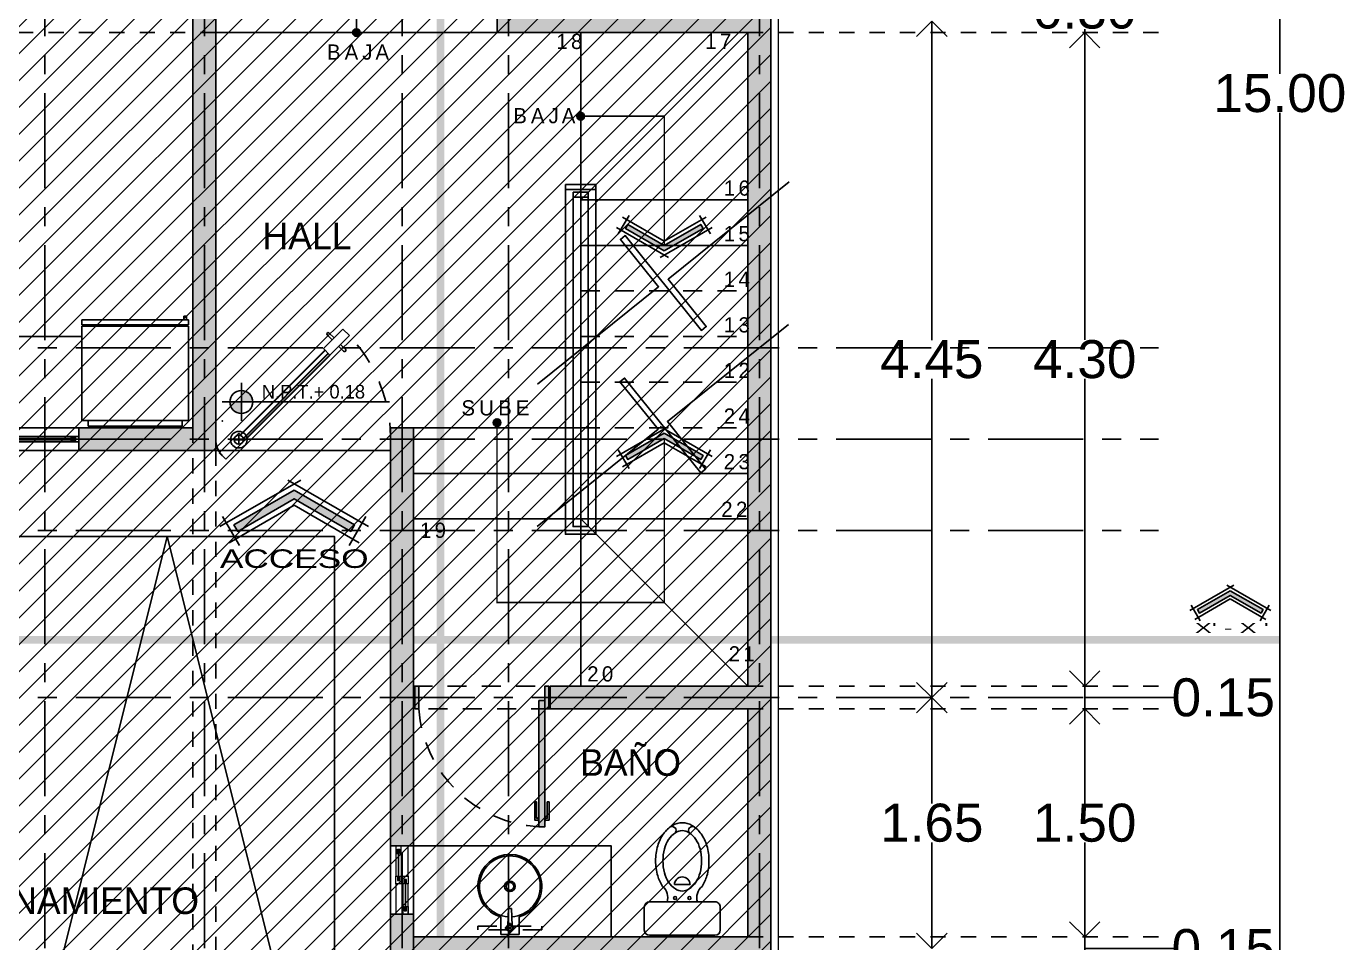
# Model space of a CAD drawing. Header units: metres. Extents: x -58 to 722, y -1100 to 345.
# Drawn here: x 57.57 to 66.24, y -492.27 to -486.25 of the extents above; entities that cross this region are included whole.
import ezdxf
from ezdxf.enums import TextEntityAlignment as Align

# ---------------------------------------------------------------- set-up
doc = ezdxf.new("R2010")
doc.units = ezdxf.units.M
doc.header["$MEASUREMENT"] = 0
for name, pattern in [('ACAD_ISO07W100', [3, 0, -3]), ('CENTER2', [1.125, 0.75, -0.125, 0.125, -0.125]), ('CENTERX2', [4, 2.5, -0.5, 0.5, -0.5]), ('HIDDEN2', [0.1875, 0.125, -0.0625]), ('RAYAS', [0.2822222232818604, 0.1411111116409302, -0.1411111116409302])]:
    doc.linetypes.add(name, pattern=pattern)
doc.layers.get('0').update_dxf_attribs({"color": 255})
doc.layers.get('DEFPOINTS').update_dxf_attribs({"color": 250})
for name, color, linetype in [('A-CANCELERÍA', 4, 'Continuous'), ('A-INDICADORES', 149, 'Continuous'), ('A-MOBILIARIO SANITARIO', 124, 'Continuous'), ('A-PROYECCIONES', 191, 'HIDDEN2'), ('A-TEXTOS', 131, 'Continuous'), ('FSR_ARQ_001TERRENO', 8, 'Continuous'), ('FSR_ARQ_003RELLENODEMUROS', 251, 'Continuous'), ('FSR_ARQ_007PROYECCIONES', 200, 'HIDDEN2'), ('FSR_ARQ_008MOBILIARIO', 115, 'Continuous'), ('FSR_ARQ_009ESCALERA', 40, 'Continuous'), ('FSR_ARQ_010MUROBAJO', 33, 'Continuous'), ('FSR_ARQ_011MOBILIARIOSANI', 124, 'Continuous'), ('FSR_ARQ_012PUERTAS', 233, 'Continuous'), ('FSR_ARQ_014TEXTOS', 142, 'Continuous'), ('FSR_ARQ_015COTAS', 125, 'Continuous'), ('FSR_ARQ_016EJES', 135, 'CENTER2'), ('FSR_ARQ_019INDICADORES', 65, 'Continuous'), ('FSR_ARQ_022AREAS', 110, 'Continuous'), ('FSR_ARQ_024LINEACORTE', 10, 'Continuous'), ('FSR_ARQ_026AUTOS', 113, 'Continuous'), ('MOBILIARIO', 125, 'Continuous')]:
    doc.layers.add(name, color=color, linetype=linetype)
doc.layers.add('FSR_ARQ_002MURO', color=150, linetype='Continuous', lineweight=30)
doc.layers.add('FSR_ARQ_013VENTANAS', color=4, linetype='Continuous', lineweight=5)
doc.styles.add('Arial', font='arial.ttf')
doc.styles.add('ESPACIOS', font='GOTHIC.TTF')
doc.styles.add('style1', font='arial.ttf')
doc.dimstyles.new('PP_PACO', dxfattribs={"dimtxt": 0.18, "dimasz": 0.075, "dimexe": 0.075, "dimexo": 0, "dimgap": 0, "dimtad": 0, "dimtih": 1, "dimtoh": 1, "dimzin": 1, "dimdsep": 46, "dimtxsty": 'style1', "dimcen": 0.15, "dimse1": 1, "dimse2": 1, "dimclrd": 256, "dimclre": 256, "dimadec": 0, "dimazin": 0, "dimtfac": 1, "dimtmove": 0, "dimatfit": 3, "dimfxl": 0.075, "dimarcsym": 0})
pattern_1 = [(0, (159.7454407323249, -440.0409677368947), (0.0078125, 0.015625), [0, -0.015625])]

# ---------------------------------------------------------------- blocks, each defined once
blk = doc.blocks.new('OVAMONO')
for p, q in [((-0.06000000000000227, -0.01999999999999957), (0.06000000000000227, -0.01999999999999957)), ((-0.06000000000000227, -0.01999999999999957), (-0.06000000000000227, -0.1357819032963832)), ((-0.02138092916402456, -0.05905635225363337), (-0.0300000418286146, -0.05905635225363337)), ((-0.01431811136141903, -0.08042232749376677), (-0.009994370439343925, -0.191021165740378)), ((-0.00377965000001268, -0.04145507308962504), (-0.00377965000001268, -0.03283596042503856)), ((-0.00377965000001268, -0.0928360440822269), (-0.00377965000001268, -0.08421693141772035)), ((0.003779649999998469, -0.04145507308961438), (0.003779649999998469, -0.03283596042503323)), ((0.003779649999998469, -0.0928360440822269), (0.003779649999998469, -0.08421693141764575)), ((0.01000562956066631, -0.191021165740378), (0.0143197067221621, -0.08042102849191402)), ((0.03000004182858618, -0.05905635225363337), (0.02138092916401035, -0.05905635225363337)), ((0.03000004182858618, -0.06661565225363741), (0.02138092916398193, -0.06661565225363741)), ((0.06000000000000227, -0.01999999999999957), (0.06000000000000227, -0.1357785464749801)), ((-0.009994370439343925, -0.191021165740378), (0.01000562956066631, -0.191021165740378))]:
    blk.add_line(p, q)
at = {"linetype": 'HIDDEN2'}
blk.add_lwpolyline([(0.2100056295606265, -0.05013600225363035), (-0.2100056295606265, -0.05013600225363035), (-0.2100056295606123, -0.07553600225362977), (0.2100056295606123, -0.07553600225362977)], close=True, dxfattribs=at)
blk.add_lwpolyline([(-0.02138092916410983, -0.06661565225363741), (-0.0300000418286146, -0.06661565225363741)])
for centre, radius in [((0, -0.06283600225363006), 0.004131591557085052), ((5.629560632769426e-06, -0.3370263427749238), 0.035), ((5.629560632769426e-06, -0.3370263427749238), 0.025)]:
    blk.add_circle(centre, radius)
for centre, radius, start, end in [((-0.03615982558653741, -0.06283600225362473), 0.007226941958188329, 328.4666764930864, 31.53332350692216), ((0, -0.06283600225363006), 0.0226779, 99.59406822687946, 170.4059317731485), ((0, -0.06283600225363006), 0.0226779, 189.5940682268783, 260.4059317731205), ((-0.02138092916402456, -0.04145507308962504), 0.01760127916408118, 270, 0), ((-0.02138092916410983, -0.08421693141772035), 0.01760127916408118, 0, 90), ((0, -0.02667617666709798), 0.007226941958188329, 238.4666764930863, 301.5333235069222), ((0, -0.06283600225363006), 0.0226779, 9.594068226851551, 80.40593177314844), ((0.02138092916401035, -0.04145507308961438), 0.01760127916408118, 180, 270), ((0, -0.06283600225363006), 0.0226779, 279.5940682268516, 350.4059317731217), ((0.02138092916398193, -0.08421693141764575), 0.01760127916408118, 90, 180), ((0.03615982558653741, -0.06283600225363539), 0.007226941958188329, 148.4666764930864, 211.5333235069222), ((5.629560632769426e-06, -0.3370263427749238), 0.21, 106.6031523698623, 73.40005315845342), ((5.629560632769426e-06, -0.3370263427749238), 0.2, 93.46752389222345, 86.53382484349159), ((-2.842170943040401e-14, -0.09899582784016214), 0.007226941958188329, 58.46667649308631, 121.5333235069221)]:
    blk.add_arc(centre, radius, start, end)
blk = doc.blocks.new('refri')
at = {"layer": 'A-MOBILIARIO SANITARIO'}
for p, q in [((-11.87353523304293, 20.41876587668876), (-11.87353523304262, 19.66775561106434)), ((-11.87353523304293, 20.41876587668876), (-11.82679008068837, 20.41876587668879)), ((-11.82679008068806, 19.61826074387657), (-11.82679008068838, 20.46826074387655)), ((-11.82679008068838, 20.46826074387655), (-11.07510766266663, 20.46826074387686)), ((-11.82679008068854, 20.46826074387671), (-11.07510766266695, 20.46826074387655)), ((-11.07510766266663, 20.46826074387686), (-11.07510766266599, 19.61826074387688)), ((-11.06520868929374, 19.61826074387688), (-11.06520868929437, 20.46826074387655)), ((-11.06520868929437, 20.46826074387655), (-11.02561279537016, 20.4682607438764)), ((-11.06520868929455, 20.4682607438764), (-11.02561279537016, 20.4682607438764)), ((-11.02561279537016, 20.4682607438764), (-11.02561279536969, 19.61826074387688)), ((-10.99591587525293, 20.45182075922352), (-11.02561279536953, 20.45182075922399)), ((-11.02561279536953, 20.43202281231639), (-10.99591587525293, 20.4320228123159)), ((-10.99591587525293, 20.4320228123159), (-10.99591587525293, 20.45182075922352)), ((-11.07510766266599, 19.61826074387688), (-11.82679008068806, 19.61826074387657)), ((-11.06520868929374, 19.61826074387688), (-11.02561279536969, 19.61826074387688))]:
    blk.add_line(p, q, dxfattribs=at)
at = {"layer": 'MOBILIARIO', "ltscale": 5}
blk.add_line((-11.87353523304262, 19.66775561106434), (-11.82679008068821, 19.66775561106419), dxfattribs=at)
blk = doc.blocks.new('*U34')
at = {"layer": 'A-CANCELERÍA'}
for points in [[(-1.013167327812425e-11, -0.01750000015474436), (0.04999999980488693, -0.0175000001665678), (0.04999999978600423, -0.008000115289211254), (0.02199994735519264, -0.007999890032271043), (0.02200048826324746, 0.007999931835910504), (0.05000000019363596, 0.007999931832613586), (0.04999999982321841, 0.01749999999796832), (8.42718256288677e-12, 0.0175000000102465)], [(4.320210855723872e-12, 0.01750000000424904), (2.599999999984888, 0.0175000001132994), (2.599999999997735, -0.01749999971625561), (-8.469669410260394e-12, -0.01750000016619594)], [(2.574999782176473, 0.005000069234584096), (0.0250002176272423, 0.004999930876370511), (0.02500021762366105, -0.005000002699437119), (2.574999782172721, -0.004999997189608271)], [(2.599999999997735, -0.01749999987653984), (2.549999999997507, -0.01749999988836327), (2.549999999988218, -0.008000109857890176), (2.578000052419029, -0.007999884600949964), (2.577999512305649, 0.008000068286050786), (2.55000000037526, 0.008000068282753868), (2.549999999980752, 0.01750000010730194), (2.599999999980753, 0.01750000011958012)]]:
    blk.add_lwpolyline(points, close=True, dxfattribs=at)
blk = doc.blocks.new('*U23')
for p, q in [((1.08998180844557e-11, 0.04000000008981397), (0.199999999915343, 0.03999999800894125)), ((0.04999999982979802, 0.04000000008353322), (1.50067897916186e-11, 0.04000000009581139)), ((0.1999999999320976, 0.005000000083641713), (-1.890062181528569e-12, 0.004999999919368836)), ((-3.552066049392428e-12, 0.004999999930820564), (0.04999999981146654, 0.004999999918997133)), ((0.02199994736177225, 0.01450011005329377), (0.02200048826982707, 0.03049993192147538)), ((0.04999999979258384, 0.01449988479635356), (0.02199994736177225, 0.01450011005329377)), ((0.02200048826982707, 0.03049993192147538), (0.05000000020021557, 0.03049993191817846)), ((0.05000000020021557, 0.03049993191817846), (0.04999999982979802, 0.04000000008353322)), ((0.04999999981146654, 0.004999999918997133), (0.04999999979258384, 0.01449988479635356)), ((0.3999999997941677, -0.01450006826256389), (0.4000000001645851, -0.005000000097209127)), ((0.4000000001645851, -0.005000000097209127), (0.4499999999793758, -0.005000000084930949)), ((0.4279995117245559, -0.01450006825926697), (0.3999999997941677, -0.01450006826256389)), ((0.4000000002017989, -0.03050011538438879), (0.4280000526326111, -0.03049989012744857)), ((0.4000000001829163, -0.04000000026174521), (0.4000000002017989, -0.03050011538438879)), ((0.4499999999979343, -0.04000000024992178), (0.4000000001829163, -0.04000000026174521)), ((0.4280000526326111, -0.03049989012744857), (0.4279995117245559, -0.01450006825926697))]:
    blk.add_line(p, q)
for points in [[(0.2000000000789024, -0.04000000025391129), (-3.552066049392428e-12, -0.04000000025176087), (-5.973925051440944e-13, 0.04000000008981397)], [(0.2499999999153428, 0.0400000000915853), (0.4499999999555149, 0.04000000008943572), (0.4499999999744331, -0.04000000024992178)], [(0.4000000001645851, -0.005000000097209127), (0.2500000000974612, -0.005000000101198662)], [(0.4000000001829163, -0.04000000026174521), (0.2499999998939209, -0.04000000155772501)]]:
    blk.add_lwpolyline(points)
at = {"color": 252, "const_width": 0.01}
for points in [[(0.02500021796368455, 0.02250002098738457), (0.2249997821144092, 0.02250008772824547)], [(0.2250002177126951, -0.02249998180051698), (0.4249997823605609, -0.02249997919335777)]]:
    blk.add_lwpolyline(points, dxfattribs=at)
for points in [[(0.2279995115121412, 0.01450006810093047), (0.199999999581753, 0.01450006810422739), (0.1999999999521704, 0.004999999938872627), (0.2499999997669615, 0.004999999926594449), (0.2499999997855205, 0.0400000000915853), (0.199999999970502, 0.04000000010340873), (0.1999999999893847, 0.03050011522605229), (0.2280000524201959, 0.03049988996911207)], [(0.2220004883522813, -0.01450006955524679), (0.2500000002826699, -0.01450006955854371), (0.2499999999122524, -0.005000001393188954), (0.2000000000974609, -0.005000001380910776), (0.2000000000789024, -0.04000000154590158), (0.2499999998939209, -0.04000000155772501), (0.2499999998750382, -0.03050011668036861), (0.2219999474442265, -0.0304998914234284)]]:
    blk.add_lwpolyline(points, close=True)
blk = doc.blocks.new('Flecha_1')
blk.add_hatch(color=256).paths.add_polyline_path([(0, 0.0007577722283113875), (0.003041045828766409, -0.0009979763995449642), (0.002853545828766402, -0.001322735925964102), (0, 0.0003247595264191661), (-0.002853545828766402, -0.00132273592596413), (-0.003041045828766409, -0.0009979763995449642)])
for p, q in [((0.0003247595264190828, 0.001270031754730561), (-0.003750000000000031, -0.001082531754730554)), ((-0.0003247595264191938, 0.001270031754730561), (0.00374999999999992, -0.001082531754730581)), ((0, 0), (-0.003281249999999902, -0.001894430570778483)), ((0, 0), (0.003281249999999902, -0.001894430570778483)), ((-0.003612740473580844, -0.0005702722283114081), (-0.002768990473580812, -0.002031690097197669)), ((0.003612740473580844, -0.0005702722283114081), (0.002768990473580812, -0.002031690097197669))]:
    blk.add_line(p, q)
blk.add_lwpolyline([(0, 0.0007577722283113875), (0.003041045828766409, -0.0009979763995449642), (0.002853545828766402, -0.001322735925964102), (0, 0.0003247595264191661), (-0.002853545828766402, -0.00132273592596413), (-0.003041045828766409, -0.0009979763995449642)], close=True)
blk = doc.blocks.new('Acceso')
at = {"xscale": 2.4, "yscale": 2.4, "zscale": 2.4}
blk.add_blockref('Flecha_1', (1.110223024625157e-16, -0.00259807621135337), dxfattribs=at)
at = {"style": 'Arial', "flags": 8}
for width, p, p2 in [(1.355994912706673, (-0.008999999999999786, -0.01019615242270681), (0.00900000000000023, -0.0101961524227067)), (8.566837107377657, (-0.008999999999999786, -0.01319615242270682), (0.00900000000000023, -0.01319615242270671))]:
    blk.add_attdef('A', text='', height=0.00225, dxfattribs=dict(at, width=width)).set_placement(p, p2, align=Align.FIT)
blk = doc.blocks.new('ARP-PUERTA 0.90')
h = blk.add_hatch(color=256)
h.dxf.hatch_style = 1
h.paths.add_polyline_path([(0.07500000000084128, 0.02000000000012392), (0.07500000000078444, 0.8499999999985448), (0.03500000000082082, 0.8499999999985448), (0.03500000000082082, 0.02000000000012392)])
h.paths.add_polyline_path([(0.01000000000067303, 0.07500000000010232), (0.03500000000076398, 0.07500000000013074), (0.03500000000093451, -0.07499999999984652), (0.01000000000084356, -0.07499999999984652)])
h.paths.add_polyline_path([(0.8899999999993611, 0.07500000000010232), (0.8649999999992701, 0.07500000000013074), (0.8649999999990428, -0.07499999999984652), (0.8899999999991337, -0.07499999999984652)])
for points in [[(0.03250000000087994, 0.806249999998613), (0.007500000000902673, 0.8062499999984993), (0.007500000001414264, 0.6862499999986085), (0.02000000000077762, 0.6862499999986937), (0.02000000000077762, 0.7937499999984539), (0.03250000000042519, 0.7937499999983118)], [(0.03500000000093451, 0.7887499999984584), (0.03250000000042519, 0.78874999999843), (0.03250000000076625, 0.8112499999987222), (0.03500000000082082, 0.8112499999987222)], [(0.0750000000007276, 0.7887499999984584), (0.07750000000118007, 0.78874999999843), (0.07750000000089585, 0.8112499999987222), (0.07500000000084128, 0.8112499999987222)], [(0.07750000000083901, 0.806249999998613), (0.1025000000007026, 0.8062499999984993), (0.1025000000002478, 0.6862499999986085), (0.09000000000088448, 0.6862499999986937), (0.09000000000088448, 0.7937499999984539), (0.07750000000129376, 0.7937499999983118)], [(0.01000000000067303, 0.06500000000013983), (0, 0.06500000000011141), (0, -0.06500000000011141), (0.01000000000084356, -0.06499999999985562)], [(0.8899999999993611, 0.06500000000013983), (0.9000000000000341, 0.06500000000011141), (0.9000000000000341, -0.06500000000011141), (0.8899999999991337, -0.06499999999985562)]]:
    blk.add_lwpolyline(points)
for points in [[(0.07500000000084128, 0.02000000000012392), (0.07500000000078444, 0.8499999999985448), (0.03500000000082082, 0.8499999999985448), (0.03500000000082082, 0.02000000000012392)], [(0.01000000000067303, 0.07500000000010232), (0.03500000000076398, 0.07500000000013074), (0.03500000000093451, -0.07499999999984652), (0.01000000000084356, -0.07499999999984652)], [(0.8899999999993611, 0.07500000000010232), (0.8649999999992701, 0.07500000000013074), (0.8649999999990428, -0.07499999999984652), (0.8899999999991337, -0.07499999999984652)]]:
    blk.add_lwpolyline(points, close=True)
at = {"layer": 'A-PROYECCIONES'}
blk.add_lwpolyline([(0, 0.07499999999993179), (0.9000000000005457, 0.07499999999993179), (0.9000000000005457, -0.07499999999993179), (0, -0.07499999999993179)], close=True, dxfattribs=at)
blk.add_arc((0.03105477672187362, 0.01505906272217317), 0.8360966160611815, 4.111141455184209, 86.98714656595196, dxfattribs=at)
blk = doc.blocks.new('WC')
for p, q in [((0.02000000000000002, 0.2150000000000003), (0.02000000000000046, -0.2150000000000007)), ((0.2049999999999983, 0.2500000000000004), (0.05500000000000016, 0.2500000000000004)), ((0.2399999999999989, -0.2150000000000003), (0.2399999999999984, 0.2150000000000003)), ((0.3534032426862805, -0.05192034114645594), (0.3534032426862876, 0.05223252718658955)), ((0.0550000000000006, -0.2500000000000009), (0.2049999999999987, -0.2500000000000004))]:
    blk.add_line(p, q)
blk.add_lwpolyline([(0.7085967377341302, 0, 0.1443994866725351), (0.695202074053118, 0.04541348800637479, 0.1071764980441562), (0.6504290999733269, 0.09002801397558358, 0.07778857190063661), (0.5892313908713231, 0.1169781174204445, 0.06498091808100435), (0.510000000000002, 0.1273188383577804, 0.06498091808100435), (0.4307686091286809, 0.1169781174204445, 0.07778857190063644), (0.3695709000266771, 0.09002801397558358, 0.1071764980441563), (0.3247979259468861, 0.04541348800637479, 0.144399486672561), (0.3114032622658738, 0, 0.1443994866725092), (0.3247979259468861, -0.04541348800636058, 0.1071764980441561), (0.3695709000266771, -0.09002801397558358, 0.07778857190062594), (0.4307686091286738, -0.1169781174204445, 0.06498091808100147), (0.510000000000002, -0.1273188383577804, 0.0649809180810265), (0.5892313908713231, -0.1169781174204445, 0.07778857190066084), (0.6504290999733269, -0.09002801397558358, 0.1071764980441563), (0.695202074053118, -0.04541348800637479, 0.144399486672561)], format="xyb", close=True)
blk.add_lwpolyline([(0.3417885568757026, -0.1300000000001234, 0.07263299122016492), (0.4109143679139078, -0.1615579475328985, 0.07093334702436416), (0.510000000000002, -0.175685984363156, 0.07093334702439193), (0.6090856320861104, -0.1615579475328843, 0.08251305259355492), (0.6867766952966332, -0.124228750902617, 0.106809675963434), (0.7426130792034695, -0.06373923401305603, 0.1339440470256865), (0.7599999999999949, 0, 0.1339440470256554)], format="xyb")
for centre in [(0.2650000000000046, 0.04699999999999704), (0.2650000000000046, -0.04699999999999704)]:
    blk.add_circle(centre, 0.01)
for centre, radius, start, end in [((0.05500000000000016, 0.2150000000000003), 0.035, 90.00000000000017, 180), ((0.2049999999999983, 0.2150000000000003), 0.035, 0, 90), ((0.510000000000002, -0.1788418255134872), 0.354527809876636, 89.99999999999999, 106.2295422089873), ((0.510000000000002, -0.1788418255134303), 0.3545278098765862, 73.77045779101157, 89.99999999999999), ((0.2686576175573561, 0.190447920691696), 0.09487932019948886, 252.4196588988671, 320.4238482855744), ((0.4843996834259738, -0.09089424150711523), 0.2629300274730908, 106.2295422089879, 122.8466171950132), ((0.5356003165740373, -0.0908942415070868), 0.2629300274730532, 54.90260164555482, 73.77045779101279), ((0.5747276198220175, -0.03521634638387638), 0.1948787683751455, 30.51608291632961, 54.90260164555882), ((0.3516091203402465, 0.0001560930200668054), 0.05202954803491977, 271.9761082857376, 88.02389171426235), ((0.7093663671515782, 0.06724948866011005), 0.02610192902803021, 237.3897688239917, 26.24718183188498), ((0.6344747555234744, 0), 0.1255252444765205, 0, 30.51608291632559), ((0.7093663671515782, -0.06724948866011005), 0.02610192902803021, 333.752818168115, 122.6102311760066), ((0.2686576175573561, -0.1904479206917102), 0.09487932019948886, 39.5761517144256, 107.580341101133), ((0.0550000000000006, -0.2150000000000007), 0.035, 179.9999999999999, 269.9999999999998), ((0.2049999999999987, -0.2150000000000003), 0.035, 269.9999999999998, 6.361109362927034e-14)]:
    blk.add_arc(centre, radius, start, end)
blk = doc.blocks.new('_Open90')
at = {"color": 0, "linetype": 'ByBlock', "lineweight": -2}
for p, q in [((-0.5, 0.5), (0, 0)), ((0, 0), (-1, 0)), ((0, 0), (-0.5, -0.5))]:
    blk.add_line(p, q, dxfattribs=at)
blk = doc.blocks.new('*D462')
at = {"layer": 'DEFPOINTS', "color": 0, "ltscale": 0.005, "transparency": 16777216}
for p in [(63.43727998308053, -486.2115484220988), (63.43727998308055, -490.6615484220989), (63.52103876137457, -490.6615484220989)]:
    blk.add_point(p, dxfattribs=at)
at = {"layer": 'FSR_ARQ_015COTAS', "lineweight": -2, "ltscale": 0.005, "transparency": 16777216}
for p, q in [((63.52103876137457, -486.4115484220988), (63.52103876137457, -488.3094167713485)), ((63.52103876137457, -490.4615484220989), (63.52103876137457, -488.5636800728493))]:
    blk.add_line(p, q, dxfattribs=at)
at = {"layer": 'FSR_ARQ_015COTAS', "lineweight": -2, "ltscale": 0.005, "transparency": 16777216, "xscale": 0.2, "yscale": 0.2, "zscale": 0.2}
for p, rotation in [((63.52103876137457, -486.2115484220988), 90), ((63.52103876137457, -490.6615484220989), 270)]:
    blk.add_blockref('_Open90', p, dxfattribs=dict(at, rotation=rotation))
at = {"layer": 'FSR_ARQ_015COTAS', "color": 0, "ltscale": 0.005, "transparency": 16777216, "insert": (63.52103876137442, -488.4365484220988), "char_height": 0.25, "attachment_point": 5, "style": 'style1'}
blk.add_mtext('4.45', dxfattribs=at)
blk = doc.blocks.new('*D463')
at = {"layer": 'DEFPOINTS', "color": 0, "ltscale": 0.005, "transparency": 16777216}
for p in [(63.43727998308055, -490.6615484220989), (63.43727998308055, -492.3115484220989), (63.52103876137463, -492.3115484220989)]:
    blk.add_point(p, dxfattribs=at)
at = {"layer": 'FSR_ARQ_015COTAS', "lineweight": -2, "ltscale": 0.005, "transparency": 16777216}
for p, q in [((63.52103876137463, -490.8615484220989), (63.52103876137463, -491.3589051751685)), ((63.52103876137463, -492.1115484220989), (63.52103876137463, -491.6141916690293))]:
    blk.add_line(p, q, dxfattribs=at)
at = {"layer": 'FSR_ARQ_015COTAS', "lineweight": -2, "ltscale": 0.005, "transparency": 16777216, "xscale": 0.2, "yscale": 0.2, "zscale": 0.2}
for p, rotation in [((63.52103876137463, -490.6615484220989), 90), ((63.52103876137463, -492.3115484220989), 270)]:
    blk.add_blockref('_Open90', p, dxfattribs=dict(at, rotation=rotation))
at = {"layer": 'FSR_ARQ_015COTAS', "color": 0, "ltscale": 0.005, "transparency": 16777216, "insert": (63.52103876137448, -491.4865484220988), "char_height": 0.25, "attachment_point": 5, "style": 'style1'}
blk.add_mtext('1.65', dxfattribs=at)
blk = doc.blocks.new('*D469')
at = {"layer": 'DEFPOINTS', "color": 0, "ltscale": 0.005, "transparency": 16777216}
for p in [(64.28092605933958, -485.9865484220987), (64.2320525429474, -486.2865484220988), (64.52669903400462, -486.2865484220988)]:
    blk.add_point(p, dxfattribs=at)
at = {"layer": 'FSR_ARQ_015COTAS', "lineweight": -2, "ltscale": 0.005, "transparency": 16777216}
for p, q in [((64.52669903400462, -485.7865484220987), (64.52669903400462, -485.5865484220988)), ((64.52669903400462, -485.9865484220987), (64.52669903400462, -486.0088199091383)), ((64.52669903400462, -486.2865484220988), (64.52669903400462, -486.2642769350592)), ((64.52669903400462, -486.4865484220988), (64.52669903400462, -486.6865484220988))]:
    blk.add_line(p, q, dxfattribs=at)
at = {"layer": 'FSR_ARQ_015COTAS', "lineweight": -2, "ltscale": 0.005, "transparency": 16777216, "xscale": 0.2, "yscale": 0.2, "zscale": 0.2}
for p, rotation in [((64.52669903400462, -485.9865484220987), 270), ((64.52669903400462, -486.2865484220988), 90)]:
    blk.add_blockref('_Open90', p, dxfattribs=dict(at, rotation=rotation))
at = {"layer": 'FSR_ARQ_015COTAS', "color": 0, "ltscale": 0.005, "transparency": 16777216, "insert": (64.52669903400447, -486.1365484220987), "char_height": 0.25, "attachment_point": 5, "style": 'style1'}
blk.add_mtext('0.30', dxfattribs=at)
blk = doc.blocks.new('*D470')
at = {"layer": 'DEFPOINTS', "color": 0, "ltscale": 0.005, "transparency": 16777216}
for p in [(64.2320525429474, -486.2865484220988), (64.23926338962806, -490.586548422099), (64.52669903400468, -490.586548422099)]:
    blk.add_point(p, dxfattribs=at)
at = {"layer": 'FSR_ARQ_015COTAS', "lineweight": -2, "ltscale": 0.005, "transparency": 16777216}
for p, q in [((64.52669903400468, -486.4865484220988), (64.52669903400468, -488.3088199091384)), ((64.52669903400468, -490.386548422099), (64.52669903400468, -488.5642769350594))]:
    blk.add_line(p, q, dxfattribs=at)
at = {"layer": 'FSR_ARQ_015COTAS', "lineweight": -2, "ltscale": 0.005, "transparency": 16777216, "xscale": 0.2, "yscale": 0.2, "zscale": 0.2}
for p, rotation in [((64.52669903400468, -486.2865484220988), 90), ((64.52669903400468, -490.586548422099), 270)]:
    blk.add_blockref('_Open90', p, dxfattribs=dict(at, rotation=rotation))
at = {"layer": 'FSR_ARQ_015COTAS', "color": 0, "ltscale": 0.005, "transparency": 16777216, "insert": (64.52669903400452, -488.4365484220988), "char_height": 0.25, "attachment_point": 5, "style": 'style1'}
blk.add_mtext('4.30', dxfattribs=at)
blk = doc.blocks.new('*D471')
at = {"layer": 'DEFPOINTS', "color": 0, "ltscale": 0.005, "transparency": 16777216}
for p in [(64.23926338962806, -490.586548422099), (64.24906830228261, -490.736548422099), (64.52669903400474, -490.736548422099)]:
    blk.add_point(p, dxfattribs=at)
at = {"layer": 'FSR_ARQ_015COTAS', "lineweight": -2, "ltscale": 0.005, "transparency": 16777216}
for p, q in [((64.52669903400474, -490.386548422099), (64.52669903400474, -490.186548422099)), ((64.52669903400474, -490.586548422099), (64.52669903400474, -490.736548422099)), ((64.52669903400474, -490.586548422099), (64.52669903400474, -490.736548422099)), ((64.52669903400474, -490.661548422099), (65.11227202172643, -490.661548422099)), ((64.52669903400474, -490.936548422099), (64.52669903400474, -491.1365484220989))]:
    blk.add_line(p, q, dxfattribs=at)
at = {"layer": 'FSR_ARQ_015COTAS', "lineweight": -2, "ltscale": 0.005, "transparency": 16777216, "xscale": 0.2, "yscale": 0.2, "zscale": 0.2}
for p, rotation in [((64.52669903400474, -490.586548422099), 270), ((64.52669903400474, -490.736548422099), 90)]:
    blk.add_blockref('_Open90', p, dxfattribs=dict(at, rotation=rotation))
at = {"layer": 'FSR_ARQ_015COTAS', "color": 0, "ltscale": 0.005, "transparency": 16777216, "insert": (65.43790299034838, -490.6615484220989), "char_height": 0.25, "attachment_point": 5, "style": 'style1'}
blk.add_mtext('0.15', dxfattribs=at)
blk = doc.blocks.new('*D472')
at = {"layer": 'DEFPOINTS', "color": 0, "ltscale": 0.005, "transparency": 16777216}
for p in [(64.24906830228261, -490.736548422099), (64.28630792532763, -492.236548422099), (64.52669903400479, -492.236548422099)]:
    blk.add_point(p, dxfattribs=at)
at = {"layer": 'FSR_ARQ_015COTAS', "lineweight": -2, "ltscale": 0.005, "transparency": 16777216}
for p, q in [((64.52669903400479, -490.936548422099), (64.52669903400479, -491.3589051751686)), ((64.52669903400479, -492.036548422099), (64.52669903400479, -491.6141916690294))]:
    blk.add_line(p, q, dxfattribs=at)
at = {"layer": 'FSR_ARQ_015COTAS', "lineweight": -2, "ltscale": 0.005, "transparency": 16777216, "xscale": 0.2, "yscale": 0.2, "zscale": 0.2}
for p, rotation in [((64.52669903400479, -490.736548422099), 90), ((64.52669903400479, -492.236548422099), 270)]:
    blk.add_blockref('_Open90', p, dxfattribs=dict(at, rotation=rotation))
at = {"layer": 'FSR_ARQ_015COTAS', "color": 0, "ltscale": 0.005, "transparency": 16777216, "insert": (64.52669903400464, -491.4865484220988), "char_height": 0.25, "attachment_point": 5, "style": 'style1'}
blk.add_mtext('1.50', dxfattribs=at)
blk = doc.blocks.new('*D473')
at = {"layer": 'DEFPOINTS', "color": 0, "ltscale": 0.005, "transparency": 16777216}
for p in [(64.28630792532763, -492.236548422099), (64.30103827970348, -492.3865484220991), (64.52669903400485, -492.3865484220991)]:
    blk.add_point(p, dxfattribs=at)
at = {"layer": 'FSR_ARQ_015COTAS', "lineweight": -2, "ltscale": 0.005, "transparency": 16777216}
for p, q in [((64.52669903400485, -492.036548422099), (64.52669903400485, -491.836548422099)), ((64.52669903400485, -492.236548422099), (64.52669903400485, -492.3865484220991)), ((64.52669903400485, -492.236548422099), (64.52669903400485, -492.3865484220991)), ((64.52669903400485, -492.311548422099), (65.11227202172654, -492.311548422099)), ((64.52669903400485, -492.586548422099), (64.52669903400485, -492.786548422099))]:
    blk.add_line(p, q, dxfattribs=at)
at = {"layer": 'FSR_ARQ_015COTAS', "lineweight": -2, "ltscale": 0.005, "transparency": 16777216, "xscale": 0.2, "yscale": 0.2, "zscale": 0.2}
for p, rotation in [((64.52669903400485, -492.236548422099), 270), ((64.52669903400485, -492.3865484220991), 90)]:
    blk.add_blockref('_Open90', p, dxfattribs=dict(at, rotation=rotation))
at = {"layer": 'FSR_ARQ_015COTAS', "color": 0, "ltscale": 0.005, "transparency": 16777216, "insert": (65.43790299034849, -492.3115484220989), "char_height": 0.25, "attachment_point": 5, "style": 'style1'}
blk.add_mtext('0.15', dxfattribs=at)
blk = doc.blocks.new('*D476')
at = {"layer": 'DEFPOINTS', "color": 0, "ltscale": 0.005, "transparency": 16777216}
for p in [(62.29013071844159, -479.1860490120491), (65.81002615826289, -479.1860490120491), (62.29013071844159, -494.1860490120491)]:
    blk.add_point(p, dxfattribs=at)
at = {"layer": 'FSR_ARQ_015COTAS', "lineweight": -2, "ltscale": 0.005, "transparency": 16777216}
for p, q in [((65.81002615826289, -479.3860490120491), (65.8100261582629, -486.5584057651187)), ((65.8100261582629, -493.9860490120491), (65.8100261582629, -486.8136922589795))]:
    blk.add_line(p, q, dxfattribs=at)
at = {"layer": 'FSR_ARQ_015COTAS', "lineweight": -2, "ltscale": 0.005, "transparency": 16777216, "xscale": 0.2, "yscale": 0.2, "zscale": 0.2}
for p, rotation in [((65.81002615826289, -479.1860490120491), 90), ((65.8100261582629, -494.1860490120491), 270)]:
    blk.add_blockref('_Open90', p, dxfattribs=dict(at, rotation=rotation))
at = {"layer": 'FSR_ARQ_015COTAS', "color": 0, "ltscale": 0.005, "transparency": 16777216, "insert": (65.81002615826274, -486.686049012049), "char_height": 0.25, "attachment_point": 5, "style": 'style1'}
blk.add_mtext('15.00', dxfattribs=at)
blk = doc.blocks.new('ARP-NPT')
h = blk.add_hatch(color=256)
edge = h.paths.add_edge_path()
edge.add_ellipse((4.547473508864641e-13, 0), major_axis=(0.0530330085889924, 0.05303300858899069), ratio=0.9999999999999806, start_angle=314.99999999999943, end_angle=405.00000000000057, ccw=False)
edge.add_line((0.07500000009332553, 0), (-1.256356130241443e-13, 1.186550859046596e-15))
edge.add_line((4.547473508864641e-13, 0), (4.559339017455107e-13, 0.07500000009345113))
edge = h.paths.add_edge_path()
edge.add_line((-0.07500000009360974, 0), (-1.585814812798958e-13, -1.186550859046596e-15))
edge.add_line((4.547473508864641e-13, 0), (4.535608000274175e-13, -0.07500000009345113))
edge.add_ellipse((4.547473508864641e-13, 0), major_axis=(0.0530330085889924, 0.05303300858899069), ratio=0.9999999999999806, start_angle=134.9999999999994, end_angle=225.0000000000006, ccw=False)
for p, q in [((4.547473508864641e-13, 0.125), (4.547473508864641e-13, 0)), ((-0.1249999999995453, 0), (0.9750000000004775, 0)), ((1.023181539494544e-12, -0.125), (4.547473508864641e-13, 0))]:
    blk.add_line(p, q)
blk.add_circle((4.547473508864641e-13, 0), 0.075)
blk.add_point((-0.1249999999995453, -0.125))
at = {"layer": 'A-TEXTOS', "style": 'ESPACIOS'}
blk.add_attdef('N.P.T.', text='', height=0.09, dxfattribs=at).set_placement((0.4740896149224341, 0.02276895428546766), align=Align.CENTER)

msp = doc.modelspace()

# ---------------------------------------------------------------- hatches: boundary and pattern name
at = {"layer": 'FSR_ARQ_003RELLENODEMUROS', "ltscale": 5}
h = msp.add_hatch(dxfattribs=at)
h.set_pattern_fill('DOTS', color=256, scale=0.25)
h.set_pattern_definition(pattern_1)
h.paths.add_polyline_path([(62.31187082113178, -490.7365484220987), (61.01187082113177, -490.7365484220987), (61.01187082113172, -490.5865484220988), (62.31187082113179, -490.5865484220988), (62.31187082113226, -486.2865484220986), (60.66187082113203, -486.2865484220986), (60.661870821132, -485.9865484220988), (60.96187082113202, -485.9865484220987), (60.96187082113204, -486.1365484220987), (62.01187082113226, -486.1365484220987), (62.01187082113228, -485.9865484220986), (62.31187082113225, -485.9865484220986), (62.31187082113161, -482.3365484220987), (61.9118708211316, -482.3365484220988), (61.9118708211316, -482.1865484220988), (62.46187082113158, -482.1865484220987), (62.46187082113144, -492.3865484220987), (59.96187082113123, -492.3865484220987), (59.96187082113136, -492.0865484220988), (60.11187082113167, -492.0865484220988), (60.1118708211319, -492.2365484220987), (62.31187082113183, -492.2365484220987)])
h = msp.add_hatch(dxfattribs=at)
h.set_pattern_fill('DOTS', color=256, scale=0.25)
h.set_pattern_definition(pattern_1)
h.paths.add_polyline_path([(58.81187082113199, -485.9865484220987), (58.66187082113191, -485.9865484220987), (58.66187082113196, -488.8865484220977), (57.91187082112933, -488.8865484220121), (57.91187082112933, -489.0365484220122), (58.81187082113196, -489.0365484220981)])
h = msp.add_hatch(dxfattribs=at)
h.set_pattern_fill('DOTS', color=256, scale=0.25)
h.set_pattern_definition(pattern_1)
h.paths.add_polyline_path([(60.1118708211316, -488.8865484220889), (59.9618708211317, -488.8865484220946), (59.96187082113168, -491.6365484220987), (60.11187082113187, -491.6365484220987)])
at = {"layer": 'FSR_ARQ_019INDICADORES'}
h = msp.add_hatch(color=256, dxfattribs=at)
edge = h.paths.add_edge_path()
edge.add_arc((59.73687082113187, -486.2865484220989), 0.02520989332481349, 0, 360)
h = msp.add_hatch(color=256, dxfattribs=at)
edge = h.paths.add_edge_path()
edge.add_arc((61.21187082113173, -486.8365484220986), 0.02520989332481349, 0, 360)
h = msp.add_hatch(color=256, dxfattribs=at)
edge = h.paths.add_edge_path()
edge.add_arc((60.66187082113204, -488.852674189078), 0.02520989332481349, 0, 360)
at = {"layer": 'FSR_ARQ_022AREAS', "ltscale": 0.005}
h = msp.add_hatch(dxfattribs=at)
h.set_pattern_fill('ANSI31', color=256)
h.set_pattern_definition([(45, (0, 0), (-0.08838834764831845, 0.08838834764831845), [])])
h.paths.add_polyline_path([(62.46187082113144, -492.6865484220978), (60.11187082113176, -492.6865484220978), (60.11187082113187, -493.2865484220977), (54.56187082113172, -493.2865484220977), (54.56187082113161, -481.5865484220987), (62.46187082113158, -481.5865484220987)])

# ---------------------------------------------------------------- linework, layer by layer
at = {"layer": 'A-INDICADORES'}
for points in [[(60.92897681642503, -488.5986042362281), (61.72434835046536, -487.9589705058041), (61.47367383680872, -487.6472618466318), (61.50484470272601, -487.6221943952661), (62.00619373003918, -488.2456117136108), (62.03736459595641, -488.2205442622451), (61.78669008229981, -487.9088356030729), (62.5820616163401, -487.2692018726488)], [(60.92506555720612, -489.5360419376892), (61.72043709124646, -488.8964082072652), (61.46976257758982, -488.5846995480928), (61.50093344350711, -488.5596320967271), (62.00228247082028, -489.1830494150718), (62.03345333673751, -489.1579819637062), (61.78277882308091, -488.8462733045339), (62.5781503571212, -488.2066395741098)]]:
    msp.add_lwpolyline(points, dxfattribs=at)
at = {"layer": 'DEFPOINTS', "linetype": 'ACAD_ISO07W100', "ltscale": 0.005}
for p, q in [((58.8118708211319, -486.2865484220987), (50.24611966561224, -486.2865484220987)), ((62.31187082113226, -486.2865484220986), (65.01187082113165, -486.2865484220986)), ((58.66187082113139, -488.8865484220977), (58.66187082113138, -495.860225315656)), ((58.81187082113141, -489.0365484220981), (58.8118708211314, -495.860225315656)), ((62.31187082113179, -490.5865484220988), (65.01187082113165, -490.5865484220988)), ((62.31187082113178, -490.7365484220987), (65.01187082113165, -490.7365484220987)), ((60.1118708211319, -492.2365484220987), (60.1118708211319, -495.8602253156561)), ((62.31187082113183, -492.2365484220987), (65.01187082113165, -492.2365484220987))]:
    msp.add_line(p, q, dxfattribs=at)
at = {"layer": 'FSR_ARQ_001TERRENO', "const_width": 0.01}
msp.add_lwpolyline([(54.51187082113165, -494.1860490120489), (54.51187082113165, -479.1860490120489), (62.51187082113165, -479.1860490120489), (62.51187082113165, -494.1860490120489)], close=True, dxfattribs=at)
at = {"layer": 'FSR_ARQ_002MURO', "ltscale": 0.005}
for points in [[(61.01187082113177, -490.7365484220987), (61.01187082113172, -490.5865484220988), (62.31187082113179, -490.5865484220988), (62.31187082113226, -486.2865484220986), (60.66187082113204, -486.2865484220988), (60.66187082113203, -485.9865484220987), (60.96187082113202, -485.9865484220987), (60.96187082113204, -486.1365484220987), (62.01187082113228, -486.1365484220986), (62.01187082113226, -485.9865484220986), (62.31187082113225, -485.9865484220985), (62.31187082113161, -482.3365484220987), (61.9118708211316, -482.336548422104), (61.9118708211316, -482.186548422104), (62.46187082113158, -482.1865484220987), (62.46187082113144, -492.3865484220987), (59.96187082113123, -492.3865484220987), (59.96187082113136, -492.0865484220988), (60.11187082113167, -492.0865484220988), (60.1118708211319, -492.2365484220987), (62.31187082113183, -492.2365484220987), (62.31187082113178, -490.7365484220987)], [(58.66187082113139, -488.8865484220977), (57.9118708211314, -488.8865484220927), (57.9118708211314, -489.0365484220927), (58.81187082113141, -489.0365484220981), (58.81187082113195, -485.9865484220987), (58.66187082113193, -485.9865484220987)]]:
    msp.add_lwpolyline(points, close=True, dxfattribs=at)
at = {"layer": 'FSR_ARQ_002MURO'}
msp.add_lwpolyline([(59.9618708211317, -491.6365484220987), (59.96187082113126, -488.8865484220946), (60.1118708211316, -488.8865484220889), (60.11187082113189, -491.6365484220987)], close=True, dxfattribs=at)
at = {"layer": 'FSR_ARQ_007PROYECCIONES'}
for p, q in [((61.21187082113175, -487.9865484220987), (62.31187082113176, -487.9865484220987)), ((61.26187082113172, -487.9865484220987), (61.26187082113175, -489.1865484220986)), ((61.31187082113173, -488.0098605901078), (61.31187082113173, -489.1865484220987)), ((61.21187082113175, -488.2865484220988), (62.31187082113176, -488.2865484220988)), ((61.21187082113175, -488.5865484220988), (62.31187082113176, -488.5865484220988)), ((61.21187082113175, -488.8865484220987), (62.31187082113176, -488.8865484220987))]:
    msp.add_line(p, q, dxfattribs=at)
at = {"layer": 'FSR_ARQ_008MOBILIARIO'}
msp.add_lwpolyline([(57.93095705966248, -488.28654842209), (55.31187082113154, -488.28654842209), (55.31187082113151, -487.1365484220986), (57.41187082113164, -487.1365484220986), (57.41187082113166, -486.1365484220986), (54.71187082113151, -486.1365484220986)], dxfattribs=at)
for points in [[(61.11187082113173, -487.2865484220986), (61.31187082113171, -487.2865484220986), (61.31187082113171, -489.5865484220985), (61.11187082113173, -489.5865484220985)], [(61.16187082113173, -487.3365484220985), (61.26187082113171, -487.3365484220985), (61.26187082113171, -489.5365484220986), (61.16187082113173, -489.5365484220986)]]:
    msp.add_lwpolyline(points, close=True, dxfattribs=at)
at = {"layer": 'FSR_ARQ_009ESCALERA'}
for p, q in [((58.81187082113198, -486.2865484220987), (60.66187082113204, -486.2865484220988)), ((61.21187082113171, -486.2865484220986), (61.21187082113173, -487.3865484220987)), ((61.21187082113173, -487.3865484220987), (62.31187082113171, -486.2865484220986)), ((61.21187082113173, -487.3865484220987), (62.31187082113176, -487.3865484220987)), ((61.21187082113173, -487.3865484220987), (61.21187082113175, -489.4865484220987)), ((61.21187082113174, -487.6865484220988), (62.31187082113176, -487.6865484220987)), ((60.1118708211319, -488.8865484220987), (61.21187082113198, -488.8865484220987)), ((58.81187082113139, -489.0365484220977), (59.96187082113114, -489.0365484220977)), ((60.1118708211319, -489.1865484220987), (61.21187082113198, -489.1865484220987)), ((61.21187082113175, -489.1865484220987), (62.31187082113176, -489.1865484220987)), ((60.1118708211319, -489.4865484220987), (61.21187082113198, -489.4865484220987)), ((61.21187082113175, -489.4865484220987), (62.31187082113176, -489.4865484220987)), ((61.21187082113175, -489.4865484220987), (61.21187082113177, -490.5865484220988)), ((61.21187082113175, -489.4865484220987), (62.31187082113181, -490.5865484220988))]:
    msp.add_line(p, q, dxfattribs=at)
at = {"layer": 'FSR_ARQ_010MUROBAJO'}
for points in [[(55.31187082113158, -489.03654842209), (55.31187082113158, -488.8865484220901), (57.9118708211314, -488.8865484220926), (57.91187082113123, -489.0365484220924)], [(59.96187082113136, -492.0865484220988), (60.11187082113167, -492.0865484220988), (60.11187082113202, -491.6365484220987), (59.9618708211317, -491.6365484220987)]]:
    msp.add_lwpolyline(points, close=True, dxfattribs=at)
at = {"layer": 'FSR_ARQ_011MOBILIARIOSANI'}
msp.add_lwpolyline([(60.11187082113192, -491.6365484220987), (61.4118708211318, -491.6365484220987), (61.41187082113181, -492.2365484220987)], dxfattribs=at)
at = {"layer": 'FSR_ARQ_012PUERTAS', "linetype": 'Continuous'}
for p, q in [((59.52000344887635, -488.3658280731236), (59.64840589211967, -488.2374256298804)), ((59.55852418184932, -488.2631061185291), (59.59062479266002, -488.29520672934)), ((59.64840589211967, -488.2374256298804), (59.69120670653406, -488.2802264442947)), ((59.54568393752498, -488.2759463628533), (59.57778454833576, -488.3080469736641)), ((59.69120670653406, -488.2802264442947), (59.56280426329084, -488.408628887538)), ((59.65268597356106, -488.3829483988894), (59.62058536275015, -488.3508477880786)), ((59.66552621788531, -488.3701081545651), (59.63342560707451, -488.3380075437542)), ((59.56280426329084, -488.408628887538), (59.52000344887635, -488.3658280731236)), ((58.83519041824567, -489.0506411037543), (58.963592861489, -488.9222386605109)), ((58.963592861489, -488.9222386605109), (59.00639367590335, -488.9650394749253)), ((58.963592861489, -488.9953042210382), (58.963592861489, -488.9347747288125)), ((59.00639367590335, -488.9650394749253), (58.87799123266018, -489.0934419181688)), ((58.93332811537624, -488.9650394749254), (58.99385760760177, -488.9650394749254)), ((58.87799123266018, -489.0934419181688), (58.83519041824567, -489.0506411037543))]:
    msp.add_line(p, q, dxfattribs=at)
at = {"layer": 'FSR_ARQ_012PUERTAS', "lineweight": 35}
for p, q in [((58.97429306509245, -488.9329388641147), (59.53070365248004, -488.3765282767274)), ((59.55210405968715, -488.3979286839344), (58.99569347229969, -488.9543392713217)), ((59.00639367590335, -488.9650394749253), (59.56280426329084, -488.408628887538))]:
    msp.add_line(p, q, dxfattribs=at)
at = {"layer": 'FSR_ARQ_012PUERTAS', "linetype": 'Continuous'}
for radius in [0.05447654300293417, 0.0302647461127412]:
    msp.add_circle((58.963592861489, -488.9650394749254), radius, dxfattribs=at)
for centre, radius, start, end in [((59.55210405968715, -488.2695262406912), 0.009079423833838038, 45.0000000001383, 224.9999999999909), ((59.65910609572326, -488.3765282767273), 0.009079423833789563, 224.9999999997696, 45.00000000008303)]:
    msp.add_arc(centre, radius, start, end, dxfattribs=at)
at = {"layer": 'FSR_ARQ_012PUERTAS', "linetype": 'RAYAS'}
for radius, start, end in [(0.9987366217204777, 358.2634984240636, 45.00000000000934), (0.1513237305636829, 180, 225.000000000009)]:
    msp.add_arc((58.963592861489, -488.9650394749254), radius, start, end, dxfattribs=at)
at = {"layer": 'FSR_ARQ_016EJES', "linetype": 'CENTERX2', "ltscale": 0.25}
for p, q in [((57.68687082113197, -476.6860490120489), (57.68687082113197, -495.8602253156561)), ((58.73687082113189, -476.6860490120489), (58.73687082113189, -495.8602253156561)), ((60.03687082113127, -476.6860490120489), (60.03687082113127, -495.8602253156561)), ((60.73687082113202, -476.6860490120489), (60.73687082113202, -495.8602253156561)), ((62.3868708211316, -476.6860490120489), (62.38687082113161, -495.8602253156561)), ((50.89131312764136, -488.3615484220985), (65.01187082113165, -488.3615484220985)), ((50.89131312764136, -488.961548422091), (65.01187082113165, -488.961548422091)), ((50.89131312764136, -489.5615484220977), (65.01187082113165, -489.5615484220976)), ((50.89131312764136, -490.6615484220987), (65.01187082113165, -490.6615484220987))]:
    msp.add_line(p, q, dxfattribs=at)
at = {"layer": 'FSR_ARQ_019INDICADORES'}
msp.add_line((59.73687082113199, -486.2865484220989), (59.73687082113199, -485.9865484220989), dxfattribs=at)
at = {"layer": 'FSR_ARQ_019INDICADORES', "ltscale": 10, "const_width": 0.01}
for points in [[(61.21187082113173, -486.8365484220983), (61.76187082113177, -486.8365484220983), (61.76187082113187, -487.6865484220987)], [(60.66187082113184, -488.8526741890795), (60.66187082113174, -490.0365484220988), (61.76187082113177, -490.0365484220988), (61.76187082113185, -488.9576386570453)]]:
    msp.add_lwpolyline(points, dxfattribs=at)
at = {"layer": 'FSR_ARQ_019INDICADORES'}
for centre in [(59.73687082113187, -486.2865484220989), (61.21187082113173, -486.8365484220986), (60.66187082113204, -488.852674189078)]:
    msp.add_circle(centre, 0.02520989332481349, dxfattribs=at)
at = {"layer": 'FSR_ARQ_022AREAS', "ltscale": 0.005}
msp.add_lwpolyline([(62.46187082113144, -492.6865484220978), (60.11187082113176, -492.6865484220978), (60.11187082113187, -493.2865484220977), (54.56187082113172, -493.2865484220977), (54.56187082113161, -481.5865484220987), (62.46187082113158, -481.5865484220987), (62.46187082113202, -492.6865484220978)], dxfattribs=at)
at = {"layer": 'FSR_ARQ_024LINEACORTE', "linetype": 'CENTER2', "const_width": 0.05}
for points in [[(60.29073894885866, -496.5099115564913), (60.29073894885863, -476.4837290575156)], [(49.49370248924991, -490.2820676916264), (65.81255314575841, -490.2820676916264)]]:
    msp.add_lwpolyline(points, dxfattribs=at)
at = {"layer": 'FSR_ARQ_026AUTOS'}
for points in [[(57.3923130118436, -489.6010547457929), (59.59231301184353, -489.6010547457929), (59.59231301184353, -494.0010547457929), (57.3923130118436, -494.0010547457929), (57.3923130118436, -489.6010547457929)], [(57.3923130118436, -494.0010547457929), (58.49231301184362, -489.6010547457929), (59.59231301184353, -494.0010547457929)]]:
    msp.add_lwpolyline(points, dxfattribs=at)
at = {"layer": 'MOBILIARIO'}
for p, q in [((61.11187082113174, -487.3192178417473), (61.31187082113172, -487.319217841747)), ((61.11187082113174, -487.3192178417473), (61.11187082113176, -489.5865484220988)), ((61.16187082113174, -487.3692178417473), (61.16187082113176, -489.5365484220987)), ((61.16187082113174, -487.3692178417472), (61.26187082113172, -487.3692178417472)), ((61.26187082113172, -487.3692178417472), (61.26187082113172, -487.9865484220987)), ((61.31187082113173, -487.319217841747), (61.31187082113171, -487.9865484220987)), ((61.26187082113177, -489.1865484220987), (61.26187082113176, -489.5365484220987)), ((61.26187082113174, -489.1865484220986), (61.26187082113171, -489.4865484220985)), ((61.31187082113173, -489.1865484220986), (61.31187082113174, -489.5865484220987)), ((61.16187082113175, -489.5365484220987), (61.26187082113171, -489.5365484220988)), ((61.11187082113176, -489.5865484220987), (61.31187082113175, -489.5865484220987))]:
    msp.add_line(p, q, dxfattribs=at)

# ---------------------------------------------------------------- block references
at = {"layer": 'A-INDICADORES'}
msp.add_blockref('ARP-NPT', (58.98021520162587, -488.7168559825004), dxfattribs=at).add_auto_attribs({'N.P.T.': 'N.P.T.+ 0.18'})
at = {"layer": 'FSR_ARQ_011MOBILIARIOSANI', "xscale": -0.8255472067950825, "yscale": 0.8255472067950825, "zscale": 0.8255472067950825, "rotation": 270}
msp.add_blockref('refri', (41.73515670037733, -479.0743845756737), dxfattribs=at)
at = {"layer": 'FSR_ARQ_011MOBILIARIOSANI', "rotation": 90.00000000000001}
msp.add_blockref('WC', (61.88005542158891, -492.2457017745839), dxfattribs=at)
at = {"layer": 'FSR_ARQ_011MOBILIARIOSANI', "xscale": -1, "rotation": 180}
msp.add_blockref('OVAMONO', (60.74631419478658, -492.2405878693227), dxfattribs=at)
at = {"layer": 'FSR_ARQ_012PUERTAS', "rotation": 180}
msp.add_blockref('ARP-PUERTA 0.90', (61.01187082113177, -490.6615484220999), dxfattribs=at)
at = {"layer": 'FSR_ARQ_013VENTANAS', "xscale": -1}
msp.add_blockref('*U34', (57.91187082112933, -488.9615484220121), dxfattribs=at)
at = {"layer": 'FSR_ARQ_013VENTANAS', "xscale": -1, "rotation": 270}
msp.add_blockref('*U23', (60.03687082121249, -492.0865484220967), dxfattribs=at)
at = {"layer": 'FSR_ARQ_014TEXTOS'}
ref = msp.add_blockref('Acceso', (59.32814670416766, -489.2548378387165), dxfattribs=dict(at, xscale=54.32167533098416, yscale=54.32167533098416, zscale=54.32167533098416))
ref.add_attrib('A', 'ACCESO', dxfattribs={"layer": '0', "height": 0.1222237694947143, "style": 'Arial', "width": 1.355994912704886}).set_placement((58.83925162618945, -489.8087099202498), (59.81704178214588, -489.8087099202471), align=Align.FIT)
at = {"layer": 'FSR_ARQ_019INDICADORES', "ltscale": 0.01, "xscale": -83.80426795947984, "yscale": 83.80426795947984, "zscale": 83.80426795947984}
for p, rotation in [((61.76187082113199, -487.6593321877242), 179.9999999999993), ((61.76187082113185, -488.9848548914197), 359.9999999999993)]:
    msp.add_blockref('Flecha_1', p, dxfattribs=dict(at, rotation=rotation))
at = {"layer": 'FSR_ARQ_024LINEACORTE', "linetype": 'CENTER2'}
ref = msp.add_blockref('Acceso', (65.48351407775777, -489.9352933882951), dxfattribs=dict(at, xscale=29.61699996122224, yscale=29.61699996122224, zscale=29.61699996122224))
ref.add_attrib('A', "X' - X ' ", dxfattribs={"layer": '0', "height": 0.06663824991275007, "style": 'Arial', "width": 1.812113720640334}).set_placement((65.2505900429276, -490.2372728342029), (65.78369604222888, -490.2372728342029), align=Align.FIT)

# ---------------------------------------------------------------- texts
at = {"layer": 'FSR_ARQ_014TEXTOS', "style": 'ESPACIOS'}
for s, width, gutter_width, insert, char_height, attachment_point in [('{\\T1.3;18}', 0.8744601906119556, 0.75, (61.05154396102436, -486.2945383138415), 0.1, 1), ('{\\T1.3;17}', 0.8744601906119556, 0.75, (62.03092207662659, -486.293316476596), 0.1, 1), ('\\pxqc;{\\T1.3;BAJA}', 0.8744601906119556, 0.75, (59.32376528330506, -486.36449263678), 0.1, 1), ('\\pxqc;{\\T1.3;BAJA}', 0.8744601906119556, 0.75, (60.5489432747887, -486.7830199612199), 0.1, 1), ('{\\T1.3;16}', 0.8744601906119556, 0.75, (62.15293840258838, -487.2594302791102), 0.1, 1), ('HALL', 0.846152269103416, 0.5249999999999999, (59.70489216302076, -487.7123856585342), 0.175, 9), ('{\\T1.3;15}', 0.8744601906119556, 0.75, (62.15293840258835, -487.5594302791102), 0.1, 1), ('{\\T1.3;14}', 0.8744601906119556, 0.75, (62.15293840258833, -487.8594302791102), 0.1, 1), ('{\\T1.3;13}', 0.8744601906119556, 0.75, (62.152938402588, -488.1594302791102), 0.1, 1), ('{\\T1.3;12}', 0.8744601906119556, 0.75, (62.152938402588, -488.4594302791102), 0.1, 1), ('\\pxqc;{\\T1.3;SUBE}', 0.8744601906119556, 0.75, (60.22734392720677, -488.7054483807024), 0.1, 1), ('{\\T1.3;24}', 0.8744601906119556, 0.75, (62.152938402588, -488.7594302791102), 0.1, 1), ('{\\T1.3;23}', 0.8744601906119556, 0.75, (62.152938402588, -489.0594302791102), 0.1, 1), ('{\\T1.3;22}', 0.8744601906119556, 0.75, (62.13653011439873, -489.3726996250275), 0.1, 1), ('{\\T1.3;19}', 0.8744601906119556, 0.75, (60.15492337866203, -489.5108107793114), 0.1, 1), ('{\\T1.3;21}', 0.8744601906119556, 0.75, (62.18559079757596, -490.3238128768728), 0.1, 1), ('{\\T1.3;20}', 0.8744601906119556, 0.75, (61.25492337866189, -490.4557712993919), 0.1, 1), ('BAÑO', 2.223893083121129, 0.5249999999999999, (61.20831522804565, -491.1788961219875), 0.175, 7), ('ESTACIONAMIENTO', 2.223893083121129, 0.5249999999999999, (56.43945914899462, -492.0882627177319), 0.175, 7)]:
    msp.add_mtext_dynamic_manual_height_columns(s, width=width, gutter_width=gutter_width, heights=[0], dxfattribs=dict(at, insert=insert, char_height=char_height, attachment_point=attachment_point))

# ---------------------------------------------------------------- dimensions: what is measured, and where the dimension line sits
at = {"layer": 'FSR_ARQ_015COTAS', "ltscale": 0.005}
for base, p1, p2, picture, middle in [((65.81002615826289, -479.1860490120491), (62.29013071844156, -494.1860490120489), (62.29013071844156, -479.1860490120489), '*D476', (65.81002615826274, -486.686049012049)), ((64.52669903400462, -486.2865484220988), (64.28092605933955, -485.9865484220985), (64.23205254294737, -486.2865484220986), '*D469', (64.52669903400447, -486.1365484220987)), ((63.52103876137457, -490.6615484220989), (63.4372799830805, -486.2115484220986), (63.43727998308052, -490.6615484220987), '*D462', (63.52103876137442, -488.4365484220988)), ((64.52669903400468, -490.586548422099), (64.23205254294737, -486.2865484220986), (64.23926338962804, -490.5865484220988), '*D470', (64.52669903400452, -488.4365484220988)), ((64.52669903400474, -490.736548422099), (64.23926338962804, -490.5865484220988), (64.24906830228258, -490.7365484220987), '*D471', (65.11227202172627, -490.6615484220989)), ((63.52103876137463, -492.3115484220989), (63.43727998308052, -490.6615484220987), (63.43727998308052, -492.3115484220987), '*D463', (63.52103876137448, -491.4865484220988)), ((64.52669903400479, -492.236548422099), (64.24906830228258, -490.7365484220987), (64.2863079253276, -492.2365484220987), '*D472', (64.52669903400464, -491.4865484220988)), ((64.52669903400485, -492.3865484220991), (64.2863079253276, -492.2365484220987), (64.30103827970345, -492.3865484220988), '*D473', (65.11227202172638, -492.3115484220989))]:
    dim = msp.add_linear_dim(base=base, p1=p1, p2=p2, angle=90, dimstyle='PP_PACO', override={"dimtxt": 0.25, "dimasz": 0.2, "dimblk1": 'Open90', "dimblk2": 'Open90', "dimsah": 1, "dimtmove": 1, "dimfxlon": 1}, dxfattribs=at)
    dim.commit()
    dim.dimension.update_dxf_attribs({"geometry": picture, "text_midpoint": middle})

doc.saveas('drawing.dxf')
